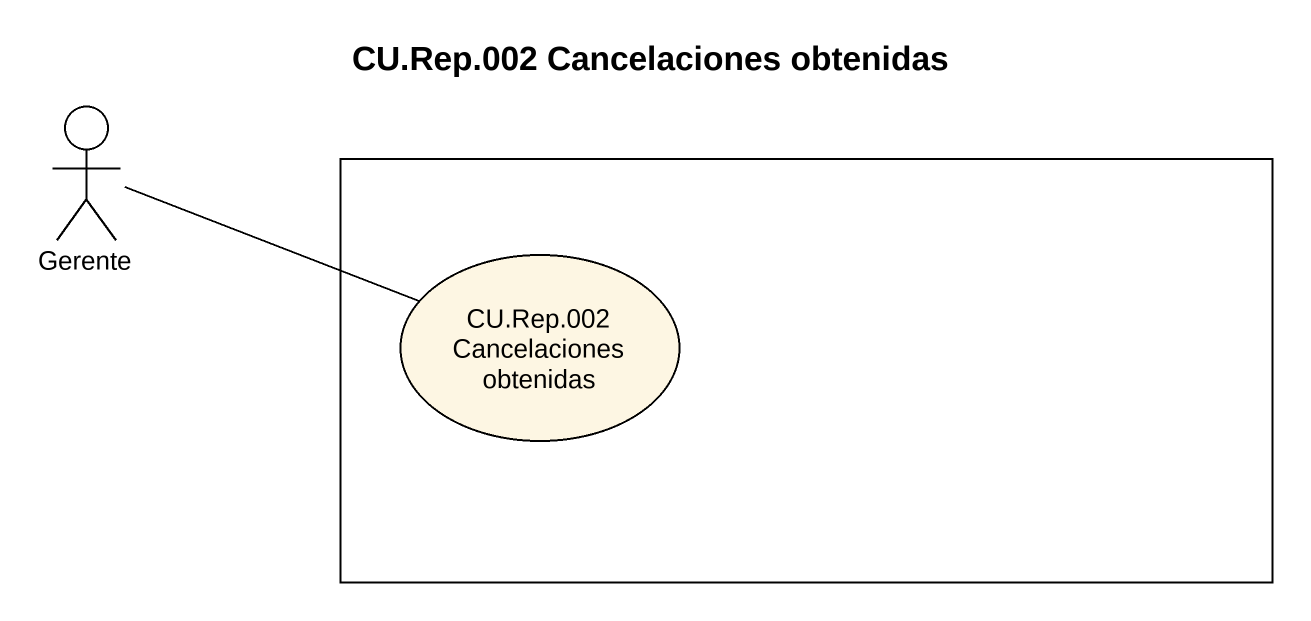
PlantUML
@startuml
title CU.Rep.002 Cancelaciones obtenidas
actor Gerente
rectangle " " as rectangle1 {
  usecase "CU.Rep.002 Cancelaciones obtenidas" as CU_Rep_002_Cancelaciones
}
Gerente -right- CU_Rep_002_Cancelaciones
@enduml
